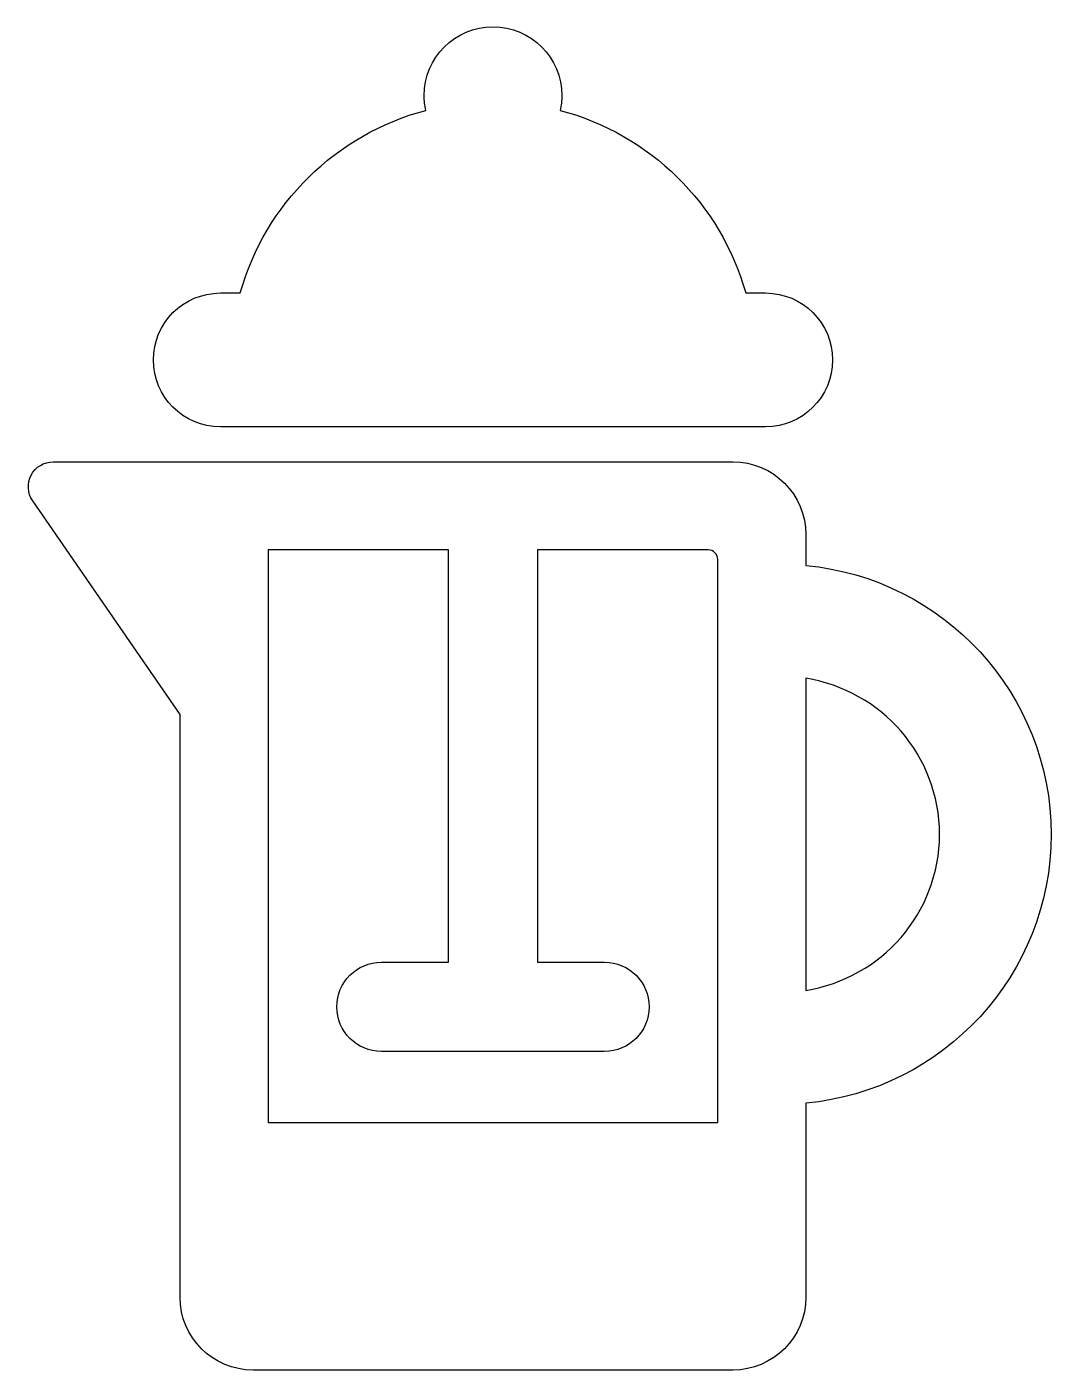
# Model space of a CAD drawing. Header units: centimetres. Extents: x -5 to 5, y -6.5 to 6.5.
import ezdxf

# ---------------------------------------------------------------- set-up
doc = ezdxf.new("R2010")
doc.units = ezdxf.units.CM
doc.header["$MEASUREMENT"] = 0
doc.layers.add('Layer 1', color=7, linetype='Continuous')

msp = doc.modelspace()

# ---------------------------------------------------------------- linework, layer by layer
at = {"layer": 'Layer 1'}
for points, knots in [([(-3.09478, 2.63356), (-3.09478, 2.63356), (2.18906, 2.63356), (2.18906, 2.63356), (2.18906, 2.63356), (2.54749, 2.63356), (2.8379, 2.92399), (2.8379, 3.28242), (2.8379, 3.28242), (2.8379, 3.64085), (2.54747, 3.93126), (2.18906, 3.93126), (2.18906, 3.93126), (2.18906, 3.93126), (1.99631, 3.93126), (1.99631, 3.93126), (1.99631, 3.93126), (1.75321, 4.79555), (1.06797, 5.47222), (0.19839, 5.70201), (0.19839, 5.70201), (0.20839, 5.74786), (0.21437, 5.79522), (0.21437, 5.84406), (0.21437, 5.84406), (0.21437, 6.21239), (-0.0845, 6.51131), (-0.45283, 6.51131), (-0.45283, 6.51131), (-0.82121, 6.51131), (-1.12006, 6.21241), (-1.12006, 5.84406), (-1.12006, 5.84406), (-1.12006, 5.79522), (-1.11408, 5.74786), (-1.10411, 5.70201), (-1.10411, 5.70201), (-1.97374, 5.47222), (-2.65899, 4.79555), (-2.90201, 3.93126), (-2.90201, 3.93126), (-2.90201, 3.93126), (-3.09475, 3.93126), (-3.09475, 3.93126), (-3.09475, 3.93126), (-3.45318, 3.93126), (-3.74361, 3.64083), (-3.74361, 3.28242), (-3.74361, 3.28242), (-3.74361, 2.92401), (-3.45321, 2.63356), (-3.09478, 2.63356)], [0, 0, 0, 0, 0.07142857, 0.07142857, 0.07142857, 0.07142857, 0.14285714, 0.14285714, 0.14285714, 0.14285714, 0.21428571, 0.21428571, 0.21428571, 0.21428571, 0.28571429, 0.28571429, 0.28571429, 0.28571429, 0.35714286, 0.35714286, 0.35714286, 0.35714286, 0.42857143, 0.42857143, 0.42857143, 0.42857143, 0.5, 0.5, 0.5, 0.5, 0.57142857, 0.57142857, 0.57142857, 0.57142857, 0.64285714, 0.64285714, 0.64285714, 0.64285714, 0.71428571, 0.71428571, 0.71428571, 0.71428571, 0.78571429, 0.78571429, 0.78571429, 0.78571429, 0.85714286, 0.85714286, 0.85714286, 0.85714286, 1, 1, 1, 1]), ([(2.57934, 1.28992), (2.57934, 1.28992), (2.57934, 1.58739), (2.57934, 1.58739), (2.57934, 1.58739), (2.57934, 1.97728), (2.26187, 2.29497), (1.87179, 2.29497), (1.87179, 2.29497), (1.87179, 2.29497), (-4.71395, 2.29497), (-4.71395, 2.29497), (-4.71395, 2.29497), (-4.80349, 2.29497), (-4.8859, 2.24512), (-4.92773, 2.16572), (-4.92773, 2.16572), (-4.96932, 2.08632), (-4.96361, 1.99041), (-4.91273, 1.91648), (-4.91273, 1.91648), (-4.91273, 1.91648), (-3.48533, -0.15428), (-3.48533, -0.15428), (-3.48533, -0.15428), (-3.48533, -0.15428), (-3.48533, -5.80372), (-3.48533, -5.80372), (-3.48533, -5.80372), (-3.48533, -6.19382), (-3.16764, -6.5113), (-2.77757, -6.5113), (-2.77757, -6.5113), (-2.77757, -6.5113), (1.87177, -6.51129), (1.87177, -6.51129), (1.87177, -6.51129), (2.26187, -6.51129), (2.57932, -6.19382), (2.57932, -5.80371), (2.57932, -5.80371), (2.57932, -5.80371), (2.57932, -3.9234), (2.57932, -3.9234), (2.57932, -3.9234), (3.90975, -3.80026), (4.95533, -2.67885), (4.95533, -1.3168), (4.95533, -1.3168), (4.95535, 0.04519), (3.90977, 1.16679), (2.57934, 1.28992)], [0, 0, 0, 0, 0.07142857, 0.07142857, 0.07142857, 0.07142857, 0.14285714, 0.14285714, 0.14285714, 0.14285714, 0.21428571, 0.21428571, 0.21428571, 0.21428571, 0.28571429, 0.28571429, 0.28571429, 0.28571429, 0.35714286, 0.35714286, 0.35714286, 0.35714286, 0.42857143, 0.42857143, 0.42857143, 0.42857143, 0.5, 0.5, 0.5, 0.5, 0.57142857, 0.57142857, 0.57142857, 0.57142857, 0.64285714, 0.64285714, 0.64285714, 0.64285714, 0.71428571, 0.71428571, 0.71428571, 0.71428571, 0.78571429, 0.78571429, 0.78571429, 0.78571429, 0.85714286, 0.85714286, 0.85714286, 0.85714286, 1, 1, 1, 1]), ([(1.72564, -4.1098), (1.72564, -4.1098), (-2.63094, -4.1098), (-2.63094, -4.1098), (-2.63094, -4.1098), (-2.63094, -4.1098), (-2.63094, 1.44103), (-2.63094, 1.44103), (-2.63094, 1.44103), (-2.63094, 1.44103), (-0.88543, 1.44103), (-0.88543, 1.44103), (-0.88543, 1.44103), (-0.88543, 1.44103), (-0.88543, -2.55627), (-0.88543, -2.55627), (-0.88543, -2.55627), (-0.88543, -2.55627), (-1.53368, -2.55627), (-1.53368, -2.55627), (-1.53368, -2.55627), (-1.77255, -2.55627), (-1.96625, -2.74997), (-1.96625, -2.98884), (-1.96625, -2.98884), (-1.96625, -3.22776), (-1.77255, -3.42141), (-1.53368, -3.42141), (-1.53368, -3.42141), (-1.53368, -3.42141), (0.62794, -3.42141), (0.62794, -3.42141), (0.62794, -3.42141), (0.86681, -3.42141), (1.06051, -3.22776), (1.06051, -2.98884), (1.06051, -2.98884), (1.06051, -2.74997), (0.86681, -2.55627), (0.62794, -2.55627), (0.62794, -2.55627), (0.62794, -2.55627), (-0.02027, -2.55627), (-0.02027, -2.55627), (-0.02027, -2.55627), (-0.02027, -2.55627), (-0.02027, 1.44103), (-0.02027, 1.44103), (-0.02027, 1.44103), (-0.02027, 1.44103), (1.63184, 1.44103), (1.63184, 1.44103), (1.63184, 1.44103), (1.68359, 1.44103), (1.72561, 1.39899), (1.72561, 1.34726), (1.72561, 1.34726), (1.72561, 1.34726), (1.72561, -4.1098), (1.72561, -4.1098), (1.72561, -4.1098), (1.72561, -4.1098), (1.72564, -4.1098), (1.72564, -4.1098)], [0, 0, 0, 0, 0.05882353, 0.05882353, 0.05882353, 0.05882353, 0.11764706, 0.11764706, 0.11764706, 0.11764706, 0.17647059, 0.17647059, 0.17647059, 0.17647059, 0.23529412, 0.23529412, 0.23529412, 0.23529412, 0.29411765, 0.29411765, 0.29411765, 0.29411765, 0.35294118, 0.35294118, 0.35294118, 0.35294118, 0.41176471, 0.41176471, 0.41176471, 0.41176471, 0.47058824, 0.47058824, 0.47058824, 0.47058824, 0.52941176, 0.52941176, 0.52941176, 0.52941176, 0.58823529, 0.58823529, 0.58823529, 0.58823529, 0.64705882, 0.64705882, 0.64705882, 0.64705882, 0.70588235, 0.70588235, 0.70588235, 0.70588235, 0.76470588, 0.76470588, 0.76470588, 0.76470588, 0.82352941, 0.82352941, 0.82352941, 0.82352941, 0.88235294, 0.88235294, 0.88235294, 0.88235294, 1, 1, 1, 1]), ([(2.57934, -2.82972), (2.57934, -2.82972), (2.57934, 0.19622), (2.57934, 0.19622), (2.57934, 0.19622), (3.31131, 0.07874), (3.87392, -0.55226), (3.87392, -1.31685), (3.87392, -1.31685), (3.87392, -2.0814), (3.31131, -2.71224), (2.57934, -2.82972)], [0, 0, 0, 0, 0.25, 0.25, 0.25, 0.25, 0.5, 0.5, 0.5, 0.5, 1, 1, 1, 1])]:
    msp.add_open_spline(points, degree=3, knots=knots, dxfattribs=at)

doc.saveas('drawing.dxf')
